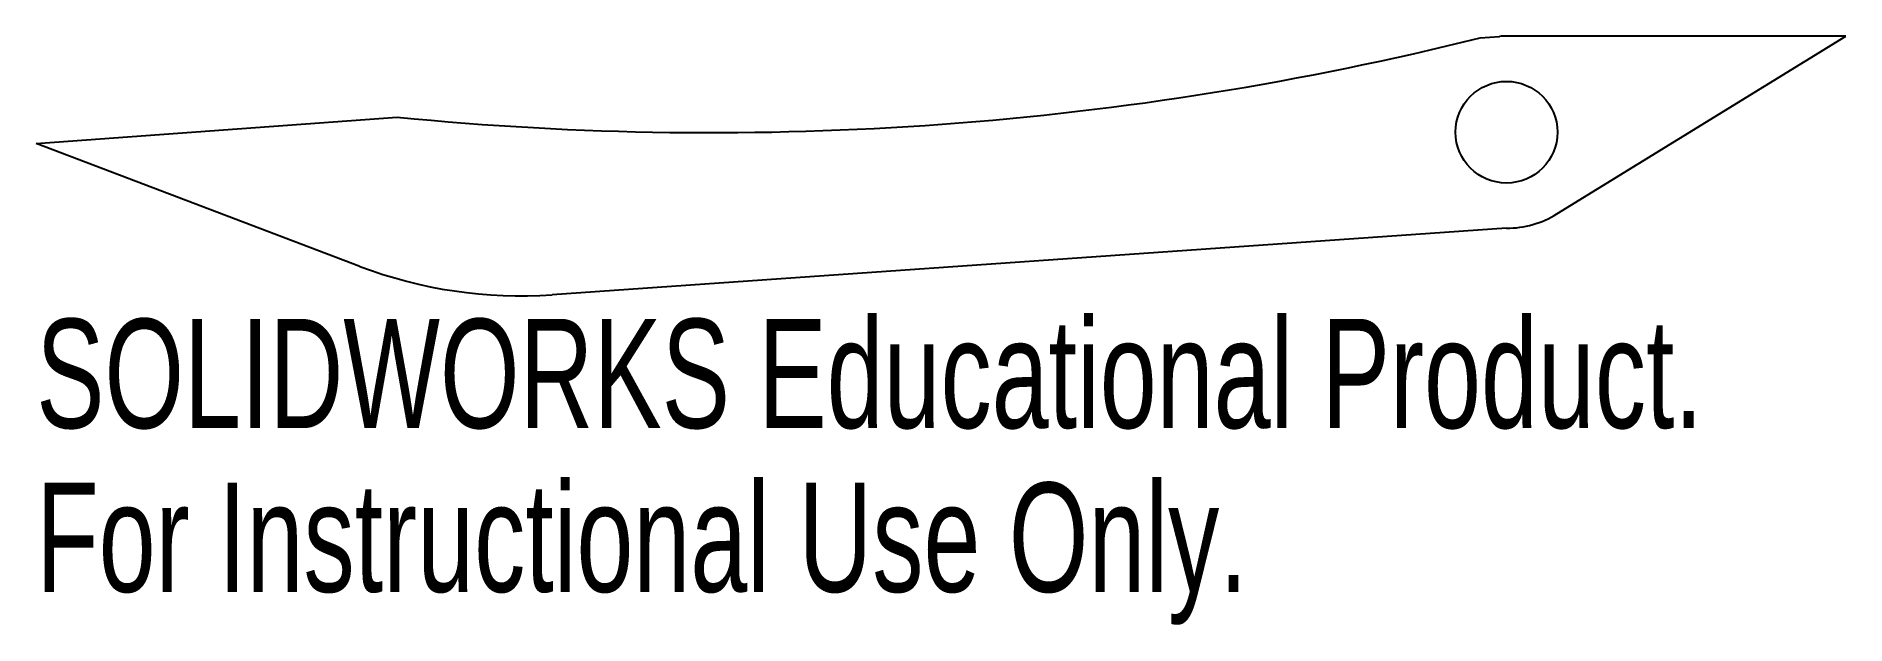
# Model space of a CAD drawing. Header units: millimetres. Extents: x -117.8 to -37.8, y -29.8 to -3.7.
import ezdxf

# ---------------------------------------------------------------- set-up
doc = ezdxf.new("R2010")
doc.units = ezdxf.units.MM
doc.styles.add('SLDTEXTSTYLE0', font='TXT', dxfattribs={"width": 0.7})

msp = doc.modelspace()

# ---------------------------------------------------------------- linework, layer by layer
at = {"color": 7, "linetype": 'Continuous', "lineweight": 25}
for p, q in [((-53.921, -3.824), (-53.06, -3.761)), ((-37.75, -3.75), (-52.75, -3.75)), ((-50.521, -11.618), (-37.75, -3.75)), ((-117.75, -8.5), (-101.793, -7.331)), ((-103.443, -13.938), (-117.75, -8.5)), ((-52.75, -12.25), (-94.946, -15.194))]:
    msp.add_line(p, q, dxfattribs=at)
msp.add_circle((-52.75, -8), 2.25, dxfattribs=at)
for centre, radius, start, end in [((-87.933, 131.981), 140, 264.31866, 284.06044), ((-52.75, -8), 4.25, 90, 94.18955), ((-52.75, -8), 4.25, 270, 301.63839), ((-96.338, 4.758), 20, 249.18955, 273.99099)]:
    msp.add_arc(centre, radius, start, end, dxfattribs=at)

# ---------------------------------------------------------------- texts
at = {"color": 7, "linetype": 'Continuous', "char_height": 4.83362, "attachment_point": 1, "style": 'SLDTEXTSTYLE0'}
for s, insert in [('SOLIDWORKS Educational Product.', (-117.75, -16.262)), ('For Instructional Use Only.', (-117.75, -23.512))]:
    msp.add_mtext(s, dxfattribs=dict(at, insert=insert))

doc.saveas('drawing.dxf')
